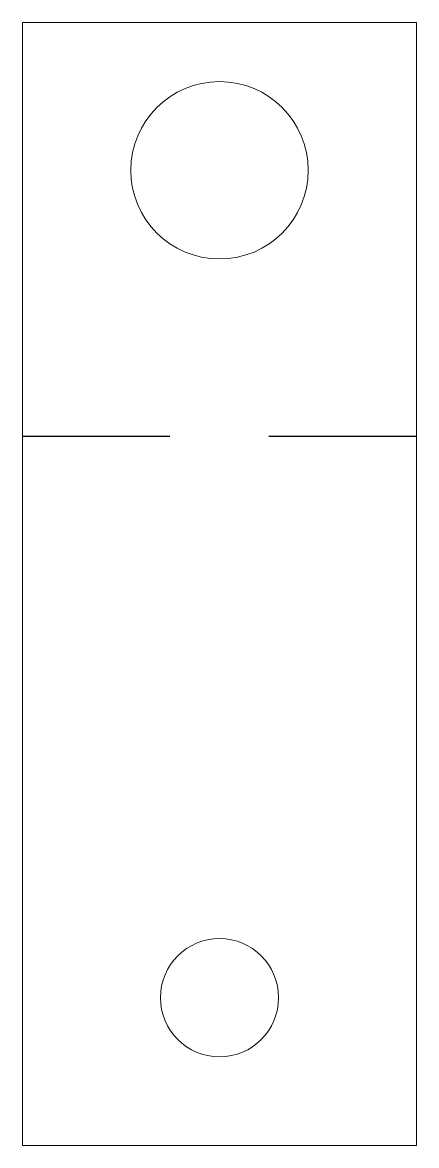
# Model space of a CAD drawing. Header units: inches. Extents: x 51 to 91, y 5 to 119.
import ezdxf

# ---------------------------------------------------------------- set-up
doc = ezdxf.new("R2010")
doc.units = ezdxf.units.IN
doc.header["$MEASUREMENT"] = 0
doc.layers.add('1', color=7, linetype='Continuous', true_color=0xffffff)

msp = doc.modelspace()

# ---------------------------------------------------------------- linework, layer by layer
at = {"layer": '1', "color": 7, "linetype": 'Continuous', "lineweight": 18}
for p, q in [((51.17, 119.21), (91.17, 119.21)), ((51.17, 5.25), (51.17, 119.21)), ((91.17, 119.21), (91.17, 5.25)), ((91.17, 5.25), (51.17, 5.25))]:
    msp.add_line(p, q, dxfattribs=at)
at = {"layer": '1', "color": 6, "linetype": 'Continuous', "lineweight": 25}
for p, q in [((51.17, 77.23), (66.14, 77.23)), ((76.19, 77.23), (91.17, 77.23))]:
    msp.add_line(p, q, dxfattribs=at)
at = {"layer": '1', "color": 7, "linetype": 'Continuous', "lineweight": 18}
for centre, radius in [((71.17, 104.21), 9), ((71.17, 20.25), 6)]:
    msp.add_circle(centre, radius, dxfattribs=at)

doc.saveas('drawing.dxf')
